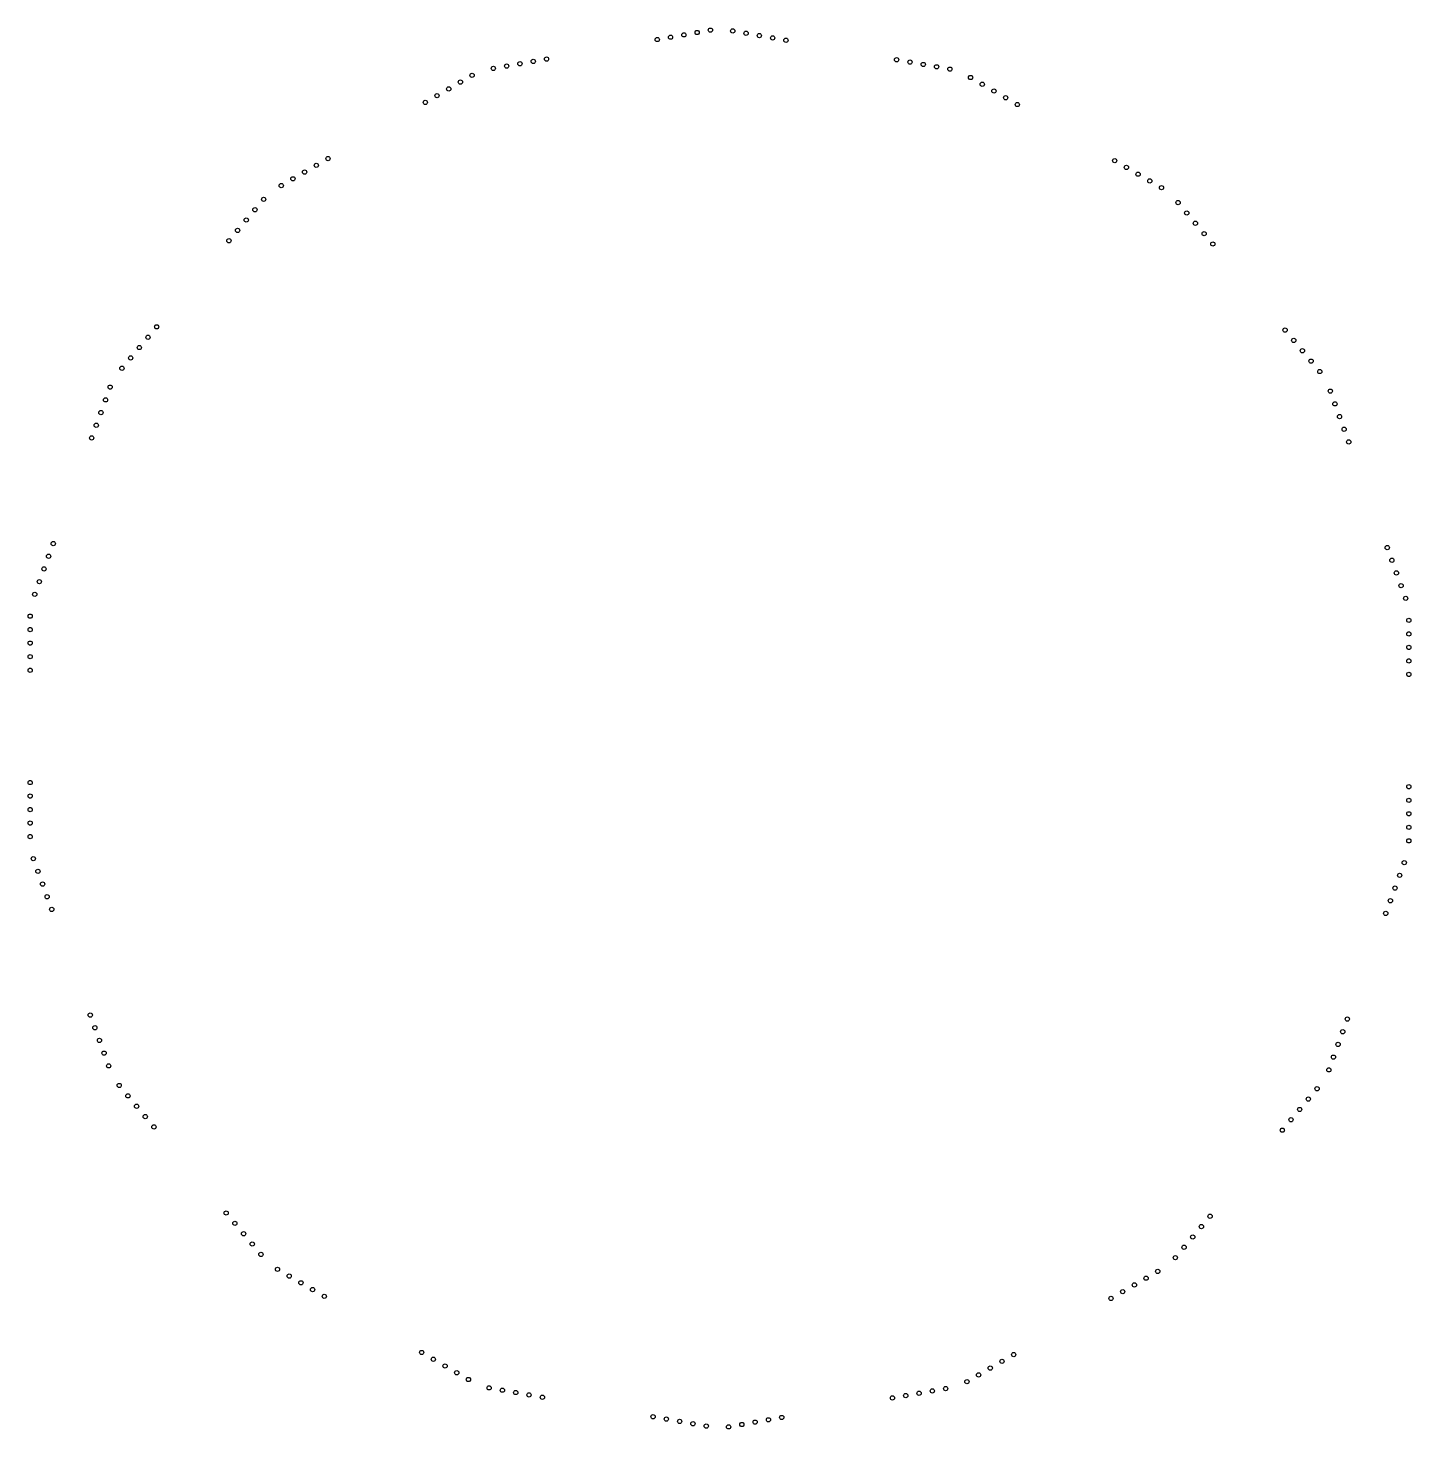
# Model space of a CAD drawing. Header units: millimetres. Extents: x -130 to 130, y -132 to 132.
import ezdxf

# ---------------------------------------------------------------- set-up
doc = ezdxf.new("R2010")
doc.units = ezdxf.units.MM
doc.layers.add('Sketch', color=7, linetype='CONTINUOUS')

msp = doc.modelspace()

# ---------------------------------------------------------------- linework, layer by layer
at = {"layer": 'Sketch'}
for centre in [(-1.7, 131.3), (-11.71, 129.54), (-9.21, 129.98), (-6.7, 130.42), (-4.2, 130.86), (2.49, 131.16), (4.99, 130.72), (7.49, 130.28), (9.99, 129.84), (12.49, 129.4), (-42.52, 124.1), (-40.02, 124.55), (-37.52, 124.99), (-35.02, 125.43), (-32.52, 125.87), (33.3, 125.73), (35.81, 125.29), (38.31, 124.85), (40.81, 124.41), (43.31, 123.97), (-48.71, 121.53), (-46.51, 122.8), (47.2, 122.4), (49.4, 121.13), (-53.11, 118.99), (-50.91, 120.26), (51.6, 119.86), (53.8, 118.59), (-55.31, 117.72), (56, 117.32), (-75.8, 105.89), (-73.6, 107.16), (74.3, 106.76), (76.5, 105.49), (-80.2, 103.35), (-78, 104.62), (78.7, 104.22), (80.9, 102.95), (-82.4, 102.08), (83.1, 101.68), (-87.34, 97.54), (-85.7, 99.49), (86.22, 98.88), (-88.97, 95.6), (87.85, 96.93), (89.48, 94.99), (-90.6, 93.65), (91.12, 93.04), (-92.23, 91.71), (92.75, 91.09), (-107.45, 73.57), (-105.82, 75.52), (106.33, 74.91), (-109.08, 71.63), (107.96, 72.96), (109.6, 71.02), (-110.71, 69.68), (111.23, 69.07), (-112.35, 67.74), (112.86, 67.12), (-114.56, 64.18), (114.84, 63.43), (-115.43, 61.79), (115.7, 61.04), (-116.3, 59.4), (116.57, 58.65), (-117.17, 57.02), (117.44, 56.27), (-118.04, 54.63), (118.31, 53.88), (-125.26, 34.77), (125.54, 34.02), (-126.13, 32.39), (126.41, 31.64), (-127, 30), (127.27, 29.25), (-127.87, 27.61), (128.14, 26.86), (-128.74, 25.23), (129.01, 24.48), (-129.6, 21.12), (-129.6, 18.59), (129.6, 20.33), (-129.6, 16.05), (129.6, 17.79), (-129.6, 13.51), (129.6, 15.25), (-129.6, 10.96), (129.6, 12.71), (129.6, 10.17), (-129.6, -10.16), (-129.6, -12.71), (129.6, -10.96), (129.6, -13.5), (-129.6, -15.24), (129.6, -16.04), (-129.6, -17.79), (129.6, -18.58), (-129.6, -20.32), (129.6, -21.12), (-129.01, -24.48), (128.74, -25.23), (-128.14, -26.86), (-127.27, -29.25), (127.87, -27.61), (-126.41, -31.64), (127, -30), (-125.54, -34.02), (126.13, -32.39), (125.26, -34.77), (-118.31, -53.88), (118.04, -54.63), (-117.44, -56.27), (117.17, -57.02), (-116.57, -58.65), (116.3, -59.4), (-115.7, -61.04), (-114.84, -63.43), (115.43, -61.79), (114.56, -64.18), (-112.86, -67.12), (112.35, -67.74), (-111.23, -69.07), (-109.6, -71.02), (110.71, -69.68), (-107.96, -72.96), (107.45, -73.57), (109.08, -71.63), (-106.33, -74.91), (105.82, -75.52), (-92.75, -91.09), (92.23, -91.71), (-91.12, -93.04), (-89.48, -94.99), (90.6, -93.65), (-87.85, -96.93), (87.34, -97.54), (88.97, -95.6), (-86.22, -98.88), (85.7, -99.49), (-83.1, -101.68), (-80.9, -102.95), (82.4, -102.08), (-78.7, -104.22), (-76.5, -105.49), (78, -104.62), (80.2, -103.35), (-74.3, -106.76), (73.6, -107.16), (75.8, -105.89), (-56, -117.32), (-53.8, -118.59), (55.31, -117.72), (-51.6, -119.86), (-49.4, -121.13), (48.71, -121.53), (50.91, -120.26), (53.11, -118.99), (-47.2, -122.4), (-43.31, -123.97), (42.52, -124.1), (46.51, -122.8), (-40.81, -124.41), (-38.31, -124.85), (-35.81, -125.29), (-33.3, -125.73), (32.52, -125.87), (35.02, -125.43), (37.52, -124.99), (40.02, -124.55), (-12.49, -129.4), (-9.99, -129.84), (-7.49, -130.28), (-4.99, -130.72), (-2.49, -131.16), (1.7, -131.3), (4.2, -130.86), (6.7, -130.42), (9.21, -129.98), (11.71, -129.54)]:
    msp.add_circle(centre, 0.4, dxfattribs=at)

doc.saveas('drawing.dxf')
